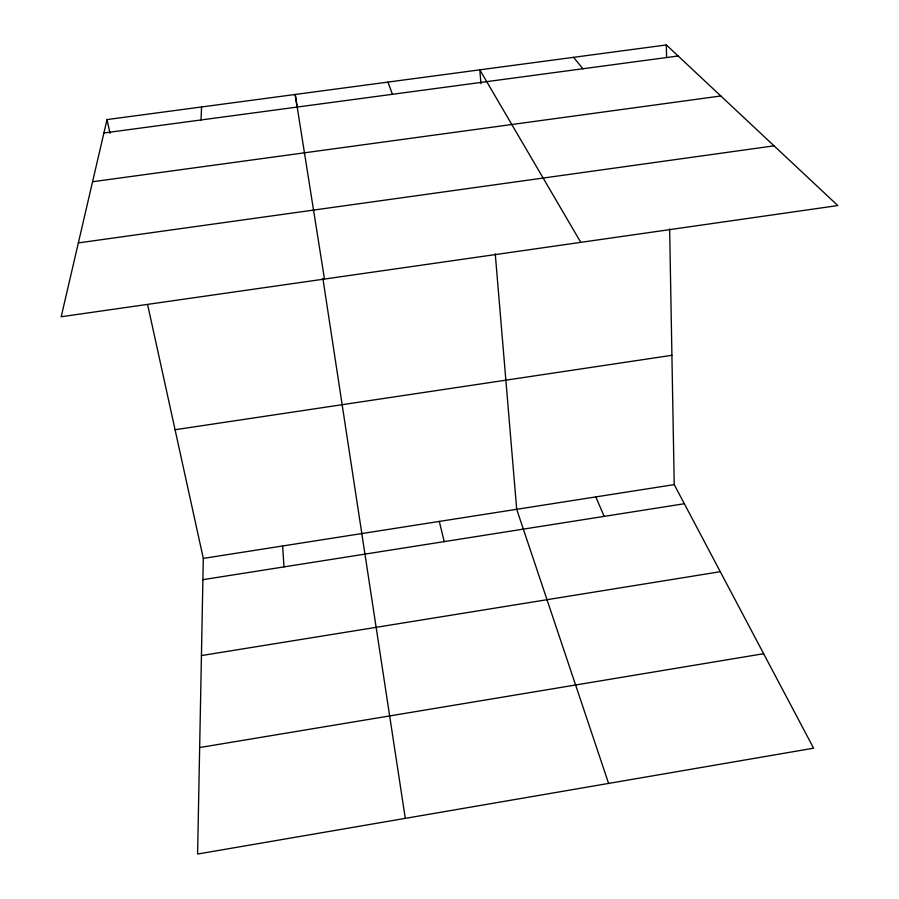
<?xml version="1.0" encoding="UTF-8"?>
<svg xmlns="http://www.w3.org/2000/svg" width="899" height="899" viewBox="0 0 899 899"><rect width="100%" height="100%" fill="white"/><g stroke="black" fill="none" stroke-linecap="round" stroke-linejoin="round"><path stroke-width="1.35" d="M147.627 304.66L203.309 558.403L197.6 854.05L813.606 748.193L674.228 484.617L669.643 228.942M201.028 119.96L201.567 106.959M107.015 119.578L61.188 316.751L837.812 205.556L666.35 44.95L107.015 119.578L110.015 133.243M199.657 747.541L763.644 653.708M201.432 655.573L720.279 571.697M202.893 579.686L684.33 503.732M203.309 558.403L674.228 484.617M175.069 429.733L671.913 355.296M78.348 242.91L774.061 145.829M92.563 181.744L720.829 95.979M103.902 132.985L678.138 55.985M573.54 57.334L582.912 68.751M580.776 242.359L479.808 69.841L480.976 83.719M595.79 496.911L604.184 516.374M387.952 82.09L392.436 94.294M608.601 783.422L516.7 509.306L495.259 253.9M439.296 521.431L444.23 541.614M324.472 279.061L295.209 94.474L297.063 106.767M405.292 818.36L322.898 278.578M282.612 545.974L284.005 566.887M666.35 44.95L666.575 57.435"/></g></svg>
